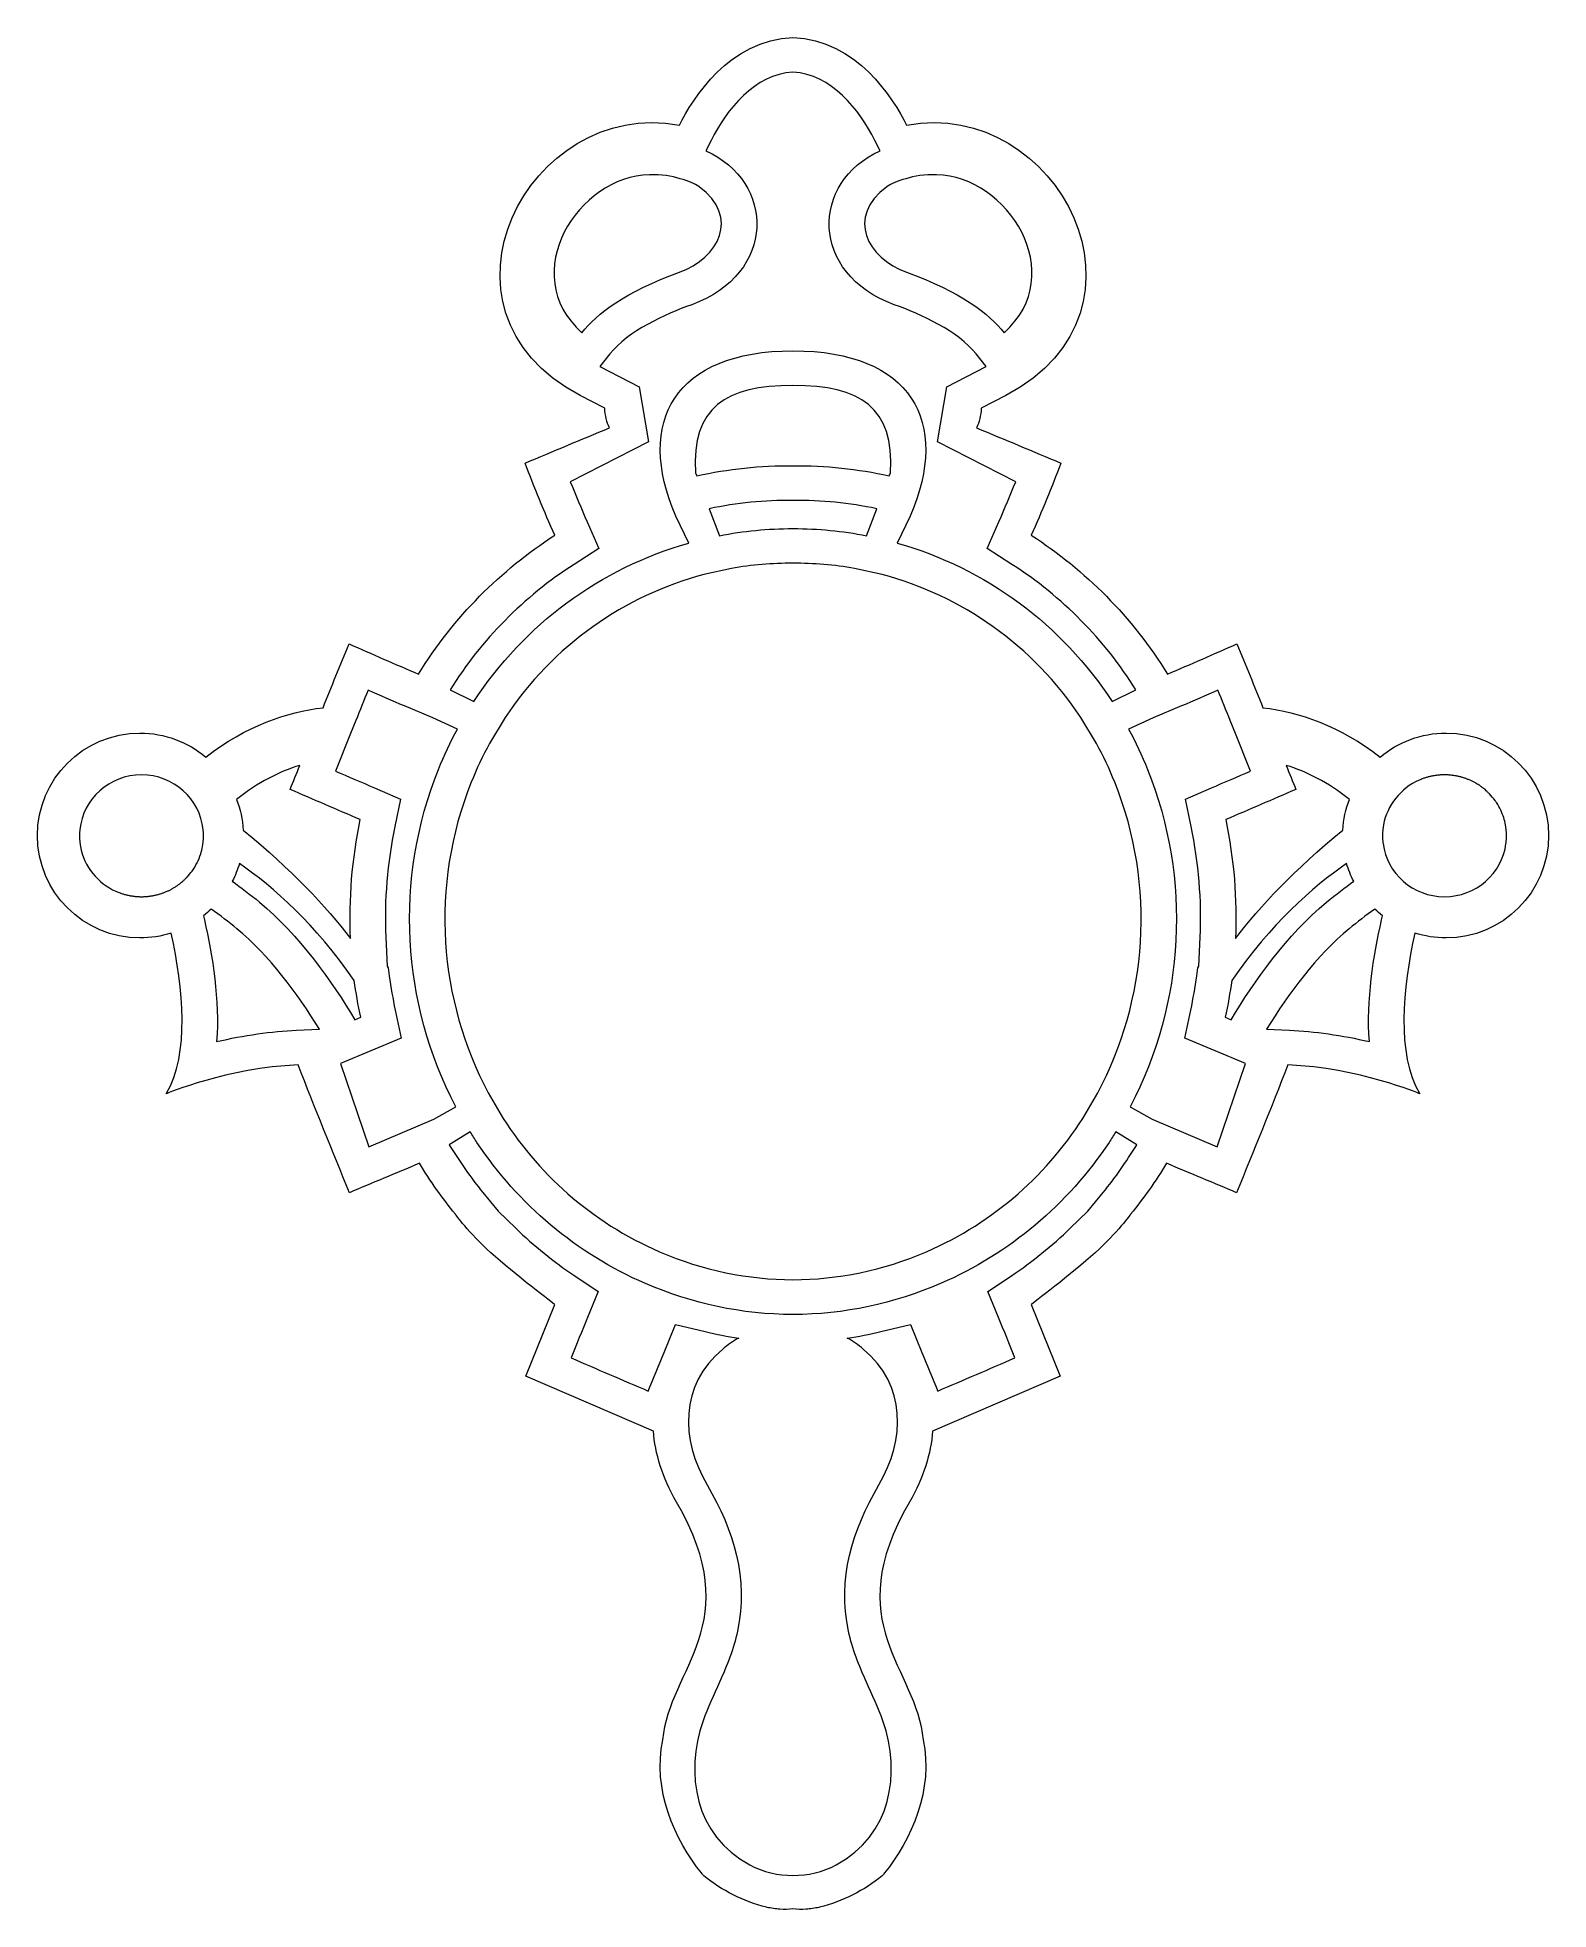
# Model space of a CAD drawing. Header units: millimetres. Extents: x -65 to 65, y -81 to 81.
import ezdxf

# ---------------------------------------------------------------- set-up
doc = ezdxf.new("R2010")
doc.units = ezdxf.units.MM
doc.header["$MEASUREMENT"] = 0
doc.layers.add('Layer 1', color=7, linetype='Continuous')

msp = doc.modelspace()

# ---------------------------------------------------------------- linework, layer by layer
at = {"layer": 'Layer 1', "lineweight": 20}
for points, knots in [([(-9.8395, 73.0857), (-22.876, 75.5088), (-32.402, 57.1048), (-18.3992, 49.768), (-18.3992, 49.768), (-16.2787, 48.658), (-16.2787, 48.658), (-16.2508, 48.0336), (-16.1083, 47.4722), (-15.8804, 46.9678), (-18.3226, 45.9542), (-20.7504, 44.9384), (-23.1578, 43.9282), (-22.344, 41.802), (-21.4999, 39.7736), (-20.5975, 37.7014), (-25.2468, 34.7095), (-29.2993, 30.6617), (-32.3449, 25.7293), (-34.3433, 26.5811), (-36.3995, 27.4767), (-38.3392, 28.3446), (-39.0955, 26.5074), (-39.8406, 24.6733), (-40.5822, 22.8376), (-43.6991, 22.4593), (-47.19, 21.2701), (-50.7025, 18.5816), (-52.2381, 19.871), (-54.2184, 20.648), (-56.3805, 20.648), (-61.2602, 20.648), (-65.216, 16.6922), (-65.216, 11.8124), (-65.216, 6.9327), (-61.2602, 2.9769), (-56.3805, 2.9769), (-55.4384, 2.9769), (-54.5311, 3.1248), (-53.6797, 3.3979), (-52.6294, -1.3773), (-52.0755, -7.0308), (-54.1001, -10.4522), (-54.1001, -10.4522), (-48.7779, -8.2295), (-42.7378, -7.9664), (-41.2794, -11.6827), (-39.7848, -15.3466), (-38.3117, -18.9934), (-36.376, -18.1685), (-34.3529, -17.3489), (-32.2703, -16.4539), (-31.3368, -17.9887), (-30.2987, -19.4556), (-29.1624, -20.8462), (-29.1624, -20.8462), (-28.0262, -22.4345), (-26.0921, -24.1869), (-24.158, -25.9393), (-20.5895, -28.6334), (-20.5895, -28.6334), (-20.5895, -28.6334), (-23.0999, -34.8166), (-23.0999, -34.8166), (-23.0999, -34.8166), (-12.0781, -39.5459), (-12.0781, -39.5459), (-11.9424, -41.479), (-11.3218, -43.5472), (-10.0893, -45.6779), (-3.9522, -56.197), (-10.7195, -59.9544), (-11.2551, -66.1768), (-12.2046, -70.3973), (-10.235, -74.8583), (-7.9317, -77.6637), (-7.8659, -77.7439), (-7.8012, -77.8269), (-7.737, -77.9118), (-6.1625, -79.1564), (-4.3665, -80.1176), (-2.325, -80.6225), (-2.325, -80.6225), (-2.2831, -80.631), (-2.2831, -80.631), (-1.9151, -80.7042), (-1.5428, -80.759), (-1.1676, -80.7958), (-0.7916, -80.8174), (-0.4161, -80.8048), (-0.0413, -80.7612), (0.3339, -80.8048), (0.7094, -80.8174), (1.0854, -80.7958), (1.4602, -80.759), (1.8325, -80.7042), (2.2005, -80.631), (2.2005, -80.631), (2.2428, -80.6225), (2.2428, -80.6225), (4.2843, -80.1176), (6.0799, -79.1564), (7.6548, -77.9118), (7.7186, -77.8269), (7.7837, -77.7439), (7.8495, -77.6637), (10.1524, -74.8583), (12.122, -70.3973), (11.1729, -66.1768), (10.6373, -59.9544), (3.87, -56.197), (10.0067, -45.6779), (11.2392, -43.5472), (11.8598, -41.479), (11.9959, -39.5459), (11.9959, -39.5459), (23.0173, -34.8166), (23.0173, -34.8166), (23.0173, -34.8166), (20.5069, -28.6334), (20.5069, -28.6334), (20.5069, -28.6334), (24.0758, -25.9393), (26.0099, -24.1869), (27.9436, -22.4345), (29.0802, -20.8462), (29.0802, -20.8462), (30.2165, -19.4556), (31.2546, -17.9887), (32.1881, -16.4539), (34.2703, -17.3489), (36.2934, -18.1685), (38.2291, -18.9934), (39.7022, -15.3466), (41.1968, -11.6827), (42.6552, -7.9664), (48.6953, -8.2295), (54.0175, -10.4522), (54.0175, -10.4522), (51.9927, -7.0304), (52.5472, -1.3762), (53.5974, 3.3993), (54.4487, 3.1263), (55.3559, 2.9784), (56.2979, 2.9784), (61.1776, 2.9784), (65.1334, 6.9342), (65.1334, 11.8139), (65.1334, 16.6937), (61.1776, 20.6495), (56.2979, 20.6495), (54.1354, 20.6495), (52.1547, 19.8722), (50.619, 18.5823), (47.1069, 21.2703), (43.6166, 22.4593), (40.4996, 22.8376), (39.758, 24.6733), (39.0129, 26.5074), (38.2566, 28.3446), (36.3169, 27.4767), (34.2607, 26.5811), (32.2627, 25.7293), (29.2171, 30.6617), (25.1642, 34.7095), (20.5153, 37.7014), (21.4173, 39.7736), (22.2614, 41.802), (23.0752, 43.9282), (20.6682, 44.9384), (18.2404, 45.9542), (15.7978, 46.9678), (16.0257, 47.4722), (16.1682, 48.0336), (16.1961, 48.658), (16.1961, 48.658), (18.3166, 49.768), (18.3166, 49.768), (32.3198, 57.1048), (22.7934, 75.5088), (9.7569, 73.0857), (8.6242, 75.331), (5.4473, 80.4504), (-0.0413, 80.6411), (-5.5295, 80.4504), (-8.7064, 75.331), (-9.8395, 73.0857)], [0, 0, 0, 0, 0.01612903, 0.01612903, 0.01612903, 0.03225806, 0.03225806, 0.03225806, 0.0483871, 0.0483871, 0.0483871, 0.06451613, 0.06451613, 0.06451613, 0.08064516, 0.08064516, 0.08064516, 0.09677419, 0.09677419, 0.09677419, 0.11290323, 0.11290323, 0.11290323, 0.12903226, 0.12903226, 0.12903226, 0.14516129, 0.14516129, 0.14516129, 0.16129032, 0.16129032, 0.16129032, 0.17741935, 0.17741935, 0.17741935, 0.19354839, 0.19354839, 0.19354839, 0.20967742, 0.20967742, 0.20967742, 0.22580645, 0.22580645, 0.22580645, 0.24193548, 0.24193548, 0.24193548, 0.25806452, 0.25806452, 0.25806452, 0.27419355, 0.27419355, 0.27419355, 0.29032258, 0.29032258, 0.29032258, 0.30645161, 0.30645161, 0.30645161, 0.32258065, 0.32258065, 0.32258065, 0.33870968, 0.33870968, 0.33870968, 0.35483871, 0.35483871, 0.35483871, 0.37096774, 0.37096774, 0.37096774, 0.38709677, 0.38709677, 0.38709677, 0.40322581, 0.40322581, 0.40322581, 0.41935484, 0.41935484, 0.41935484, 0.43548387, 0.43548387, 0.43548387, 0.4516129, 0.4516129, 0.4516129, 0.46774194, 0.46774194, 0.46774194, 0.48387097, 0.48387097, 0.48387097, 0.5, 0.5, 0.5, 0.51612903, 0.51612903, 0.51612903, 0.53225806, 0.53225806, 0.53225806, 0.5483871, 0.5483871, 0.5483871, 0.56451613, 0.56451613, 0.56451613, 0.58064516, 0.58064516, 0.58064516, 0.59677419, 0.59677419, 0.59677419, 0.61290323, 0.61290323, 0.61290323, 0.62903226, 0.62903226, 0.62903226, 0.64516129, 0.64516129, 0.64516129, 0.66129032, 0.66129032, 0.66129032, 0.67741935, 0.67741935, 0.67741935, 0.69354839, 0.69354839, 0.69354839, 0.70967742, 0.70967742, 0.70967742, 0.72580645, 0.72580645, 0.72580645, 0.74193548, 0.74193548, 0.74193548, 0.75806452, 0.75806452, 0.75806452, 0.77419355, 0.77419355, 0.77419355, 0.79032258, 0.79032258, 0.79032258, 0.80645161, 0.80645161, 0.80645161, 0.82258065, 0.82258065, 0.82258065, 0.83870968, 0.83870968, 0.83870968, 0.85483871, 0.85483871, 0.85483871, 0.87096774, 0.87096774, 0.87096774, 0.88709677, 0.88709677, 0.88709677, 0.90322581, 0.90322581, 0.90322581, 0.91935484, 0.91935484, 0.91935484, 0.93548387, 0.93548387, 0.93548387, 0.9516129, 0.9516129, 0.9516129, 0.96774194, 0.96774194, 0.96774194, 0.98387097, 0.98387097, 0.98387097, 1, 1, 1, 1]), ([(-8.7719, 57.5931), (-1.451, 60.2398), (-1.5631, 68.2356), (-7.5685, 70.8544), (-7.5685, 70.8544), (-7.1127, 71.757), (-7.1127, 71.757), (-5.7634, 74.4322), (-3.3232, 77.4701), (-0.0413, 77.6474), (3.241, 77.4701), (5.6808, 74.4322), (7.0305, 71.757), (7.0305, 71.757), (7.4859, 70.8544), (7.4859, 70.8544), (1.4805, 68.2356), (1.3684, 60.2398), (8.6893, 57.5931), (11.0005, 56.7576), (14.2042, 55.3228), (15.7623, 53.3411), (15.7623, 53.3411), (16.61, 52.2633), (16.61, 52.2633), (16.61, 52.2633), (13.2323, 50.495), (13.2323, 50.495), (13.2323, 50.495), (12.4122, 45.7768), (12.4122, 45.7768), (12.4122, 45.7768), (19.1699, 42.3135), (19.1699, 42.3135), (18.6998, 41.163), (18.214, 40.0185), (17.7171, 38.8781), (17.7171, 38.8781), (16.7134, 36.5729), (16.7134, 36.5729), (16.7134, 36.5729), (18.8478, 35.1993), (18.8478, 35.1993), (23.1822, 32.4102), (26.8245, 28.7058), (29.5396, 24.3731), (29.5396, 24.3731), (27.4978, 23.3563), (27.4978, 23.3563), (23.1562, 30.0033), (16.5893, 34.8736), (8.9523, 37.0377), (8.9523, 37.0377), (10.0618, 39.3596), (10.0618, 39.3596), (13.5859, 47.4907), (10.1656, 53.6136), (-0.0413, 53.6136), (-10.2482, 53.6136), (-13.6681, 47.4907), (-10.144, 39.3596), (-10.144, 39.3596), (-9.0349, 37.0377), (-9.0349, 37.0377), (-16.6715, 34.8736), (-23.2388, 30.0033), (-27.5804, 23.3563), (-27.5804, 23.3563), (-29.6218, 24.3731), (-29.6218, 24.3731), (-26.9071, 28.7058), (-23.2644, 32.4102), (-18.9304, 35.1993), (-18.9304, 35.1993), (-16.796, 36.5729), (-16.796, 36.5729), (-16.796, 36.5729), (-17.7997, 38.8781), (-17.7997, 38.8781), (-18.2962, 40.0185), (-18.782, 41.163), (-19.2525, 42.3135), (-19.2525, 42.3135), (-12.4948, 45.7768), (-12.4948, 45.7768), (-12.4948, 45.7768), (-13.3149, 50.495), (-13.3149, 50.495), (-13.3149, 50.495), (-16.6922, 52.2633), (-16.6922, 52.2633), (-16.6922, 52.2633), (-15.8449, 53.3411), (-15.8449, 53.3411), (-14.2864, 55.3228), (-11.0827, 56.7576), (-8.7719, 57.5931)], [0, 0, 0, 0, 0.03125, 0.03125, 0.03125, 0.0625, 0.0625, 0.0625, 0.09375, 0.09375, 0.09375, 0.125, 0.125, 0.125, 0.15625, 0.15625, 0.15625, 0.1875, 0.1875, 0.1875, 0.21875, 0.21875, 0.21875, 0.25, 0.25, 0.25, 0.28125, 0.28125, 0.28125, 0.3125, 0.3125, 0.3125, 0.34375, 0.34375, 0.34375, 0.375, 0.375, 0.375, 0.40625, 0.40625, 0.40625, 0.4375, 0.4375, 0.4375, 0.46875, 0.46875, 0.46875, 0.5, 0.5, 0.5, 0.53125, 0.53125, 0.53125, 0.5625, 0.5625, 0.5625, 0.59375, 0.59375, 0.59375, 0.625, 0.625, 0.625, 0.65625, 0.65625, 0.65625, 0.6875, 0.6875, 0.6875, 0.71875, 0.71875, 0.71875, 0.75, 0.75, 0.75, 0.78125, 0.78125, 0.78125, 0.8125, 0.8125, 0.8125, 0.84375, 0.84375, 0.84375, 0.875, 0.875, 0.875, 0.90625, 0.90625, 0.90625, 0.9375, 0.9375, 0.9375, 0.96875, 0.96875, 0.96875, 1, 1, 1, 1]), ([(-12.4197, 68.8055), (-10.407, 68.8529), (-8.7914, 68.175), (-8.1708, 67.7955), (-8.1708, 67.7955), (-8.1277, 67.7684), (-8.1277, 67.7684), (-4.5832, 65.1355), (-6.4682, 61.6128), (-9.8227, 60.4), (-14.5107, 58.705), (-16.9712, 56.7994), (-18.2527, 55.17), (-23.9293, 60.2715), (-18.5573, 68.6607), (-12.4197, 68.8055)], [0, 0, 0, 0, 0.2, 0.2, 0.2, 0.4, 0.4, 0.4, 0.6, 0.6, 0.6, 0.8, 0.8, 0.8, 1, 1, 1, 1]), ([(18.1701, 55.17), (16.889, 56.7994), (14.4285, 58.705), (9.7401, 60.4), (6.3856, 61.6128), (4.5006, 65.1355), (8.0455, 67.7684), (8.0455, 67.7684), (8.0882, 67.7955), (8.0882, 67.7955), (8.7088, 68.175), (10.3248, 68.8529), (12.3371, 68.8055), (18.4747, 68.6607), (23.8467, 60.2715), (18.1701, 55.17)], [0, 0, 0, 0, 0.2, 0.2, 0.2, 0.4, 0.4, 0.4, 0.6, 0.6, 0.6, 0.8, 0.8, 0.8, 1, 1, 1, 1]), ([(-8.4514, 43.086), (-8.7874, 48.7549), (-5.8643, 50.622), (-0.0413, 50.6228), (5.7817, 50.622), (8.7052, 48.7549), (8.3688, 43.086), (8.3688, 43.086), (8.2574, 42.8283), (8.2574, 42.8283), (5.5522, 43.4311), (2.7696, 43.7281), (-0.0413, 43.7023), (-2.8518, 43.7281), (-5.6344, 43.4311), (-8.3396, 42.8283), (-8.3396, 42.8283), (-8.4514, 43.086), (-8.4514, 43.086)], [0, 0, 0, 0, 0.16666667, 0.16666667, 0.16666667, 0.33333333, 0.33333333, 0.33333333, 0.5, 0.5, 0.5, 0.66666667, 0.66666667, 0.66666667, 0.83333333, 0.83333333, 0.83333333, 1, 1, 1, 1]), ([(-7.268, 39.998), (-4.9045, 40.4941), (-2.4863, 40.7338), (-0.0696, 40.7117), (-0.0696, 40.7117), (-0.0413, 40.7115), (-0.0413, 40.7115), (-0.0413, 40.7115), (-0.013, 40.7117), (-0.013, 40.7117), (2.4037, 40.7338), (4.8223, 40.4941), (7.1854, 39.998), (7.1854, 39.998), (6.3042, 37.6709), (6.3042, 37.6709), (4.2463, 38.0731), (2.1243, 38.2826), (-0.0413, 38.2826), (-2.2069, 38.2826), (-4.3289, 38.0731), (-6.3868, 37.6709), (-6.3868, 37.6709), (-7.268, 39.998), (-7.268, 39.998)], [0, 0, 0, 0, 0.125, 0.125, 0.125, 0.25, 0.25, 0.25, 0.375, 0.375, 0.375, 0.5, 0.5, 0.5, 0.625, 0.625, 0.625, 0.75, 0.75, 0.75, 0.875, 0.875, 0.875, 1, 1, 1, 1]), ([(-5.3431, 34.8429), (-3.6038, 35.1512), (-1.8301, 35.3044), (-0.0413, 35.2919), (1.7475, 35.3044), (3.5216, 35.1512), (5.2609, 34.8429), (5.2609, 34.8429), (7.6364, 34.3198), (7.6364, 34.3198), (14.5035, 32.5046), (20.6558, 28.2122), (24.7838, 21.991), (24.7838, 21.991), (26.1384, 19.7471), (26.1384, 19.7471), (26.7187, 18.6849), (27.2439, 17.5753), (27.7085, 16.4205), (31.334, 7.4059), (30.5011, -2.4097), (26.2418, -10.393), (26.2418, -10.393), (25.2567, -12.1074), (25.2567, -12.1074), (22.0659, -17.2785), (17.3651, -21.5378), (11.4635, -24.0862), (7.7026, -25.7101), (3.8009, -26.4863), (-0.0413, -26.5042), (-3.8831, -26.4863), (-7.7853, -25.7101), (-11.5457, -24.0862), (-17.4477, -21.5378), (-22.1485, -17.2785), (-25.3389, -12.1074), (-25.3389, -12.1074), (-26.3244, -10.393), (-26.3244, -10.393), (-30.5833, -2.4097), (-31.4166, 7.4059), (-27.7907, 16.4205), (-27.3265, 17.5753), (-26.8013, 18.6849), (-26.221, 19.7472), (-26.221, 19.7472), (-24.8664, 21.991), (-24.8664, 21.991), (-20.7384, 28.2122), (-14.5861, 32.5046), (-7.719, 34.3198), (-7.719, 34.3198), (-5.3431, 34.8429), (-5.3431, 34.8429)], [0, 0, 0, 0, 0.05555556, 0.05555556, 0.05555556, 0.11111111, 0.11111111, 0.11111111, 0.16666667, 0.16666667, 0.16666667, 0.22222222, 0.22222222, 0.22222222, 0.27777778, 0.27777778, 0.27777778, 0.33333333, 0.33333333, 0.33333333, 0.38888889, 0.38888889, 0.38888889, 0.44444444, 0.44444444, 0.44444444, 0.5, 0.5, 0.5, 0.55555556, 0.55555556, 0.55555556, 0.61111111, 0.61111111, 0.61111111, 0.66666667, 0.66666667, 0.66666667, 0.72222222, 0.72222222, 0.72222222, 0.77777778, 0.77777778, 0.77777778, 0.83333333, 0.83333333, 0.83333333, 0.88888889, 0.88888889, 0.88888889, 0.94444444, 0.94444444, 0.94444444, 1, 1, 1, 1]), ([(-31.1205, 21.9474), (-31.1205, 21.9474), (-28.9904, 20.9907), (-28.9904, 20.9907), (-29.5947, 19.8745), (-30.1399, 18.7163), (-30.6212, 17.5198), (-34.4295, 8.0507), (-33.8408, -2.616), (-29.1301, -11.5778), (-29.1301, -11.5778), (-31.0339, -12.658), (-31.0339, -12.658), (-31.0339, -12.658), (-36.6366, -15.0386), (-36.6366, -15.0386), (-36.6366, -15.0386), (-39.0871, -7.8456), (-39.0871, -7.8456), (-39.0871, -7.8456), (-33.832, -5.6563), (-33.832, -5.6563), (-33.832, -5.6563), (-34.3529, -3.2442), (-34.3529, -3.2442), (-34.564, -2.2672), (-34.736, -1.2821), (-34.8689, -0.292), (-34.8689, -0.292), (-34.9631, 0.4122), (-34.9631, 0.4122), (-34.9631, 0.4122), (-35.0557, 0.5458), (-35.0557, 0.5458), (-35.0557, 0.5458), (-35.1667, 3.056), (-35.1667, 3.056), (-35.3075, 6.2511), (-35.0385, 9.4523), (-34.3872, 12.5851), (-34.3872, 12.5851), (-33.8947, 14.9526), (-33.8947, 14.9526), (-33.8947, 14.9526), (-36.1465, 15.923), (-36.1465, 15.923), (-37.2676, 16.4061), (-38.3883, 16.8892), (-39.5102, 17.371), (-39.5102, 17.371), (-38.2019, 20.6247), (-38.2019, 20.6247), (-38.2019, 20.6247), (-37.7533, 21.7342), (-37.7533, 21.7342), (-37.4025, 22.6033), (-37.0505, 23.472), (-36.6972, 24.3402), (-35.6524, 23.884), (-34.6051, 23.4327), (-33.5558, 22.9856), (-33.5558, 22.9856), (-31.1205, 21.9474), (-31.1205, 21.9474)], [0, 0, 0, 0, 0.04761905, 0.04761905, 0.04761905, 0.0952381, 0.0952381, 0.0952381, 0.14285714, 0.14285714, 0.14285714, 0.19047619, 0.19047619, 0.19047619, 0.23809524, 0.23809524, 0.23809524, 0.28571429, 0.28571429, 0.28571429, 0.33333333, 0.33333333, 0.33333333, 0.38095238, 0.38095238, 0.38095238, 0.42857143, 0.42857143, 0.42857143, 0.47619048, 0.47619048, 0.47619048, 0.52380952, 0.52380952, 0.52380952, 0.57142857, 0.57142857, 0.57142857, 0.61904762, 0.61904762, 0.61904762, 0.66666667, 0.66666667, 0.66666667, 0.71428571, 0.71428571, 0.71428571, 0.76190476, 0.76190476, 0.76190476, 0.80952381, 0.80952381, 0.80952381, 0.85714286, 0.85714286, 0.85714286, 0.9047619, 0.9047619, 0.9047619, 0.95238095, 0.95238095, 0.95238095, 1, 1, 1, 1]), ([(33.4736, 22.9856), (34.5225, 23.4327), (35.5698, 23.884), (36.615, 24.3402), (36.9683, 23.472), (37.3199, 22.6033), (37.6711, 21.7342), (37.6711, 21.7342), (38.1193, 20.6247), (38.1193, 20.6247), (38.1193, 20.6247), (39.4276, 17.371), (39.4276, 17.371), (38.3061, 16.8892), (37.185, 16.4061), (36.0643, 15.923), (36.0643, 15.923), (33.8121, 14.9526), (33.8121, 14.9526), (33.8121, 14.9526), (34.3046, 12.5851), (34.3046, 12.5851), (34.9559, 9.4523), (35.2249, 6.2511), (35.0841, 3.056), (35.0841, 3.056), (34.9735, 0.5458), (34.9735, 0.5458), (34.9735, 0.5458), (34.8809, 0.4122), (34.8809, 0.4122), (34.8809, 0.4122), (34.7863, -0.292), (34.7863, -0.292), (34.6534, -1.2821), (34.4814, -2.2672), (34.2703, -3.2442), (34.2703, -3.2442), (33.7494, -5.6563), (33.7494, -5.6563), (33.7494, -5.6563), (39.0049, -7.8456), (39.0049, -7.8456), (39.0049, -7.8456), (36.554, -15.0386), (36.554, -15.0386), (36.554, -15.0386), (30.9513, -12.658), (30.9513, -12.658), (30.9513, -12.658), (29.0479, -11.5778), (29.0479, -11.5778), (33.7586, -2.616), (34.3469, 8.0507), (30.5386, 17.5198), (30.0573, 18.7163), (29.5121, 19.8745), (28.9078, 20.9907), (28.9078, 20.9907), (31.0383, 21.9474), (31.0383, 21.9474), (31.0383, 21.9474), (33.4736, 22.9856), (33.4736, 22.9856)], [0, 0, 0, 0, 0.04761905, 0.04761905, 0.04761905, 0.0952381, 0.0952381, 0.0952381, 0.14285714, 0.14285714, 0.14285714, 0.19047619, 0.19047619, 0.19047619, 0.23809524, 0.23809524, 0.23809524, 0.28571429, 0.28571429, 0.28571429, 0.33333333, 0.33333333, 0.33333333, 0.38095238, 0.38095238, 0.38095238, 0.42857143, 0.42857143, 0.42857143, 0.47619048, 0.47619048, 0.47619048, 0.52380952, 0.52380952, 0.52380952, 0.57142857, 0.57142857, 0.57142857, 0.61904762, 0.61904762, 0.61904762, 0.66666667, 0.66666667, 0.66666667, 0.71428571, 0.71428571, 0.71428571, 0.76190476, 0.76190476, 0.76190476, 0.80952381, 0.80952381, 0.80952381, 0.85714286, 0.85714286, 0.85714286, 0.9047619, 0.9047619, 0.9047619, 0.95238095, 0.95238095, 0.95238095, 1, 1, 1, 1]), ([(-48.044, 14.909), (-46.1901, 16.3915), (-44.3422, 17.3178), (-42.5853, 17.8603), (-42.8635, 17.1688), (-43.1417, 16.4764), (-43.4211, 15.7831), (-41.4231, 14.9312), (-39.396, 14.0576), (-37.3686, 13.184), (-38.0814, 9.7572), (-38.3568, 6.3221), (-38.2067, 2.9265), (-40.3164, 5.6963), (-43.2862, 8.8448), (-47.4673, 12.2788), (-47.5199, 13.2016), (-47.7195, 14.0859), (-48.044, 14.909)], [0, 0, 0, 0, 0.16666667, 0.16666667, 0.16666667, 0.33333333, 0.33333333, 0.33333333, 0.5, 0.5, 0.5, 0.66666667, 0.66666667, 0.66666667, 0.83333333, 0.83333333, 0.83333333, 1, 1, 1, 1]), ([(37.2864, 13.184), (39.3134, 14.0576), (41.3405, 14.9312), (43.3389, 15.7831), (43.0595, 16.4764), (42.7809, 17.1688), (42.5031, 17.8603), (44.26, 17.3178), (46.1075, 16.3915), (47.9618, 14.909), (47.6369, 14.0859), (47.4373, 13.2016), (47.3851, 12.2788), (43.2036, 8.8448), (40.2342, 5.6963), (38.1245, 2.9265), (38.2741, 6.3221), (37.9988, 9.7572), (37.2864, 13.184)], [0, 0, 0, 0, 0.16666667, 0.16666667, 0.16666667, 0.33333333, 0.33333333, 0.33333333, 0.5, 0.5, 0.5, 0.66666667, 0.66666667, 0.66666667, 0.83333333, 0.83333333, 0.83333333, 1, 1, 1, 1]), ([(-56.2399, 17.043), (-53.4717, 17.043), (-51.195, 14.9758), (-50.9212, 12.3267), (-50.9167, 12.2828), (-50.9126, 12.2387), (-50.9092, 12.1938), (-50.9058, 12.1496), (-50.9029, 12.1053), (-50.9006, 12.0599), (-50.8983, 12.0154), (-50.8965, 11.9708), (-50.8953, 11.9252), (-50.8941, 11.8805), (-50.8936, 11.8355), (-50.8936, 11.7896), (-50.8936, 11.7445), (-50.8942, 11.6996), (-50.8953, 11.654), (-50.8965, 11.6092), (-50.8983, 11.5645), (-50.9006, 11.5193), (-50.9029, 11.4748), (-50.9058, 11.4304), (-50.9092, 11.3854), (-50.9126, 11.3412), (-50.9166, 11.2972), (-50.9212, 11.2525), (-50.9257, 11.2086), (-50.9309, 11.1648), (-50.9366, 11.1205), (-50.9422, 11.0769), (-50.9484, 11.0335), (-50.9552, 10.9896), (-50.9619, 10.9463), (-50.9693, 10.9032), (-50.9771, 10.8603), (-51.0163, 10.6447), (-51.0688, 10.4336), (-51.134, 10.2274), (-51.3032, 9.6929), (-51.5571, 9.1951), (-51.88, 8.7485), (-52.0042, 8.577), (-52.1386, 8.413), (-52.2825, 8.2574), (-52.34, 8.1953), (-52.399, 8.1347), (-52.4595, 8.075), (-52.4897, 8.0453), (-52.5203, 8.016), (-52.5513, 7.9869), (-52.5822, 7.9579), (-52.6135, 7.9295), (-52.6452, 7.901), (-52.7401, 7.8162), (-52.8382, 7.7349), (-52.9392, 7.6568), (-52.9728, 7.6308), (-53.0068, 7.6053), (-53.041, 7.5801), (-53.0753, 7.5549), (-53.1099, 7.53), (-53.145, 7.5055), (-53.1799, 7.4811), (-53.2151, 7.4572), (-53.2507, 7.4335), (-53.2862, 7.4099), (-53.322, 7.3868), (-53.3583, 7.3639), (-53.3944, 7.3411), (-53.4308, 7.3188), (-53.4676, 7.2968), (-53.5043, 7.2749), (-53.5413, 7.2535), (-53.5787, 7.2323), (-53.616, 7.2112), (-53.6535, 7.1906), (-53.6915, 7.1703), (-53.7293, 7.1501), (-53.7676, 7.1304), (-53.806, 7.111), (-53.8444, 7.0917), (-53.8829, 7.0728), (-53.922, 7.0543), (-53.9609, 7.0359), (-54.0002, 7.0179), (-54.0397, 7.0004), (-54.0792, 6.9829), (-54.1188, 6.9658), (-54.1589, 6.9491), (-54.1988, 6.9325), (-54.239, 6.9163), (-54.2795, 6.9007), (-54.3199, 6.885), (-54.3606, 6.8698), (-54.4017, 6.8551), (-54.4426, 6.8404), (-54.4836, 6.8262), (-54.5252, 6.8123), (-54.5665, 6.7986), (-54.6081, 6.7852), (-54.6501, 6.7725), (-54.6919, 6.7597), (-54.7339, 6.7474), (-54.7763, 6.7356), (-54.8185, 6.7238), (-54.8609, 6.7124), (-54.9038, 6.7017), (-54.9464, 6.6909), (-54.9893, 6.6805), (-55.0325, 6.6708), (-55.0755, 6.661), (-55.1189, 6.6518), (-55.1624, 6.643), (-55.2059, 6.6343), (-55.2494, 6.6261), (-55.2935, 6.6184), (-55.3373, 6.6107), (-55.3813, 6.6034), (-55.4257, 6.5968), (-55.4699, 6.5902), (-55.5142, 6.5841), (-55.559, 6.5785), (-55.6035, 6.5729), (-55.6482, 6.5679), (-55.6933, 6.5634), (-55.7382, 6.5589), (-55.7832, 6.555), (-55.8286, 6.5516), (-55.8738, 6.5482), (-55.9191, 6.5453), (-55.9648, 6.5431), (-56.0103, 6.5408), (-56.0559, 6.5391), (-56.1019, 6.538), (-56.1477, 6.5369), (-56.1937, 6.5363), (-56.2399, 6.5363), (-56.286, 6.5363), (-56.3319, 6.5369), (-56.3779, 6.538), (-56.4237, 6.5391), (-56.4693, 6.5408), (-56.515, 6.5431), (-56.5605, 6.5454), (-56.6058, 6.5482), (-56.6512, 6.5516), (-56.6964, 6.555), (-56.7414, 6.5589), (-56.7865, 6.5634), (-56.8314, 6.5679), (-56.8761, 6.5729), (-56.9208, 6.5785), (-56.9653, 6.5841), (-57.0097, 6.5902), (-57.0541, 6.5968), (-57.0983, 6.6034), (-57.1423, 6.6107), (-57.1863, 6.6184), (-57.2301, 6.6261), (-57.2737, 6.6343), (-57.3174, 6.643), (-57.3608, 6.6517), (-57.4041, 6.661), (-57.4473, 6.6708), (-57.4903, 6.6806), (-57.5332, 6.691), (-57.576, 6.7017), (-57.6186, 6.7125), (-57.6611, 6.7238), (-57.7035, 6.7356), (-57.7457, 6.7474), (-57.7877, 6.7597), (-57.8297, 6.7725), (-57.9133, 6.7981), (-57.9961, 6.8257), (-58.0781, 6.8551), (-58.2008, 6.8993), (-58.3216, 6.9478), (-58.4401, 7.0004), (-60.0189, 7.7021), (-61.1891, 9.1356), (-61.5027, 10.8603), (-61.5105, 10.9032), (-61.5179, 10.9463), (-61.5246, 10.9902), (-61.5313, 11.0334), (-61.5376, 11.0769), (-61.5432, 11.1212), (-61.5488, 11.1648), (-61.554, 11.2086), (-61.5586, 11.2532), (-61.5631, 11.2971), (-61.5672, 11.3412), (-61.5706, 11.3861), (-61.574, 11.4304), (-61.5769, 11.4748), (-61.5792, 11.52), (-61.5815, 11.5645), (-61.5833, 11.6093), (-61.5845, 11.6548), (-61.5857, 11.6996), (-61.5862, 11.7445), (-61.5862, 11.7904), (-61.5862, 11.8355), (-61.5856, 11.8804), (-61.5845, 11.926), (-61.5833, 11.9708), (-61.5815, 12.0154), (-61.5792, 12.0608), (-61.5769, 12.1053), (-61.574, 12.1496), (-61.5706, 12.1946), (-61.5672, 12.2388), (-61.5631, 12.2828), (-61.5586, 12.3267), (-61.2848, 14.9759), (-59.0079, 17.043), (-56.2399, 17.043)], [0, 0, 0, 0, 0.01369863, 0.01369863, 0.01369863, 0.02739726, 0.02739726, 0.02739726, 0.04109589, 0.04109589, 0.04109589, 0.05479452, 0.05479452, 0.05479452, 0.06849315, 0.06849315, 0.06849315, 0.08219178, 0.08219178, 0.08219178, 0.09589041, 0.09589041, 0.09589041, 0.10958904, 0.10958904, 0.10958904, 0.12328767, 0.12328767, 0.12328767, 0.1369863, 0.1369863, 0.1369863, 0.15068493, 0.15068493, 0.15068493, 0.16438356, 0.16438356, 0.16438356, 0.17808219, 0.17808219, 0.17808219, 0.19178082, 0.19178082, 0.19178082, 0.20547945, 0.20547945, 0.20547945, 0.21917808, 0.21917808, 0.21917808, 0.23287671, 0.23287671, 0.23287671, 0.24657534, 0.24657534, 0.24657534, 0.26027397, 0.26027397, 0.26027397, 0.2739726, 0.2739726, 0.2739726, 0.28767123, 0.28767123, 0.28767123, 0.30136986, 0.30136986, 0.30136986, 0.31506849, 0.31506849, 0.31506849, 0.32876712, 0.32876712, 0.32876712, 0.34246575, 0.34246575, 0.34246575, 0.35616438, 0.35616438, 0.35616438, 0.36986301, 0.36986301, 0.36986301, 0.38356164, 0.38356164, 0.38356164, 0.39726027, 0.39726027, 0.39726027, 0.4109589, 0.4109589, 0.4109589, 0.42465753, 0.42465753, 0.42465753, 0.43835616, 0.43835616, 0.43835616, 0.45205479, 0.45205479, 0.45205479, 0.46575342, 0.46575342, 0.46575342, 0.47945205, 0.47945205, 0.47945205, 0.49315068, 0.49315068, 0.49315068, 0.50684932, 0.50684932, 0.50684932, 0.52054795, 0.52054795, 0.52054795, 0.53424658, 0.53424658, 0.53424658, 0.54794521, 0.54794521, 0.54794521, 0.56164384, 0.56164384, 0.56164384, 0.57534247, 0.57534247, 0.57534247, 0.5890411, 0.5890411, 0.5890411, 0.60273973, 0.60273973, 0.60273973, 0.61643836, 0.61643836, 0.61643836, 0.63013699, 0.63013699, 0.63013699, 0.64383562, 0.64383562, 0.64383562, 0.65753425, 0.65753425, 0.65753425, 0.67123288, 0.67123288, 0.67123288, 0.68493151, 0.68493151, 0.68493151, 0.69863014, 0.69863014, 0.69863014, 0.71232877, 0.71232877, 0.71232877, 0.7260274, 0.7260274, 0.7260274, 0.73972603, 0.73972603, 0.73972603, 0.75342466, 0.75342466, 0.75342466, 0.76712329, 0.76712329, 0.76712329, 0.78082192, 0.78082192, 0.78082192, 0.79452055, 0.79452055, 0.79452055, 0.80821918, 0.80821918, 0.80821918, 0.82191781, 0.82191781, 0.82191781, 0.83561644, 0.83561644, 0.83561644, 0.84931507, 0.84931507, 0.84931507, 0.8630137, 0.8630137, 0.8630137, 0.87671233, 0.87671233, 0.87671233, 0.89041096, 0.89041096, 0.89041096, 0.90410959, 0.90410959, 0.90410959, 0.91780822, 0.91780822, 0.91780822, 0.93150685, 0.93150685, 0.93150685, 0.94520548, 0.94520548, 0.94520548, 0.95890411, 0.95890411, 0.95890411, 0.97260274, 0.97260274, 0.97260274, 0.98630137, 0.98630137, 0.98630137, 1, 1, 1, 1]), ([(56.1573, 6.5378), (53.4354, 6.5378), (51.1885, 8.5367), (50.854, 11.122), (50.8483, 11.1656), (50.8431, 11.2093), (50.8386, 11.254), (50.8341, 11.2979), (50.83, 11.3419), (50.8266, 11.3869), (50.8232, 11.4311), (50.8203, 11.4755), (50.818, 11.5208), (50.8157, 11.5653), (50.8139, 11.61), (50.8127, 11.6555), (50.8116, 11.7003), (50.811, 11.7453), (50.811, 11.7911), (50.811, 11.8363), (50.8115, 11.881), (50.8127, 11.9267), (50.8139, 11.9715), (50.8157, 12.0163), (50.818, 12.0614), (50.8203, 12.106), (50.8232, 12.1503), (50.8266, 12.1953), (50.83, 12.2395), (50.8341, 12.2837), (50.8386, 12.3282), (50.8432, 12.3722), (50.8484, 12.416), (50.854, 12.4602), (50.8596, 12.5038), (50.8659, 12.5472), (50.8726, 12.5911), (50.8793, 12.6344), (50.8867, 12.6775), (50.8945, 12.7204), (51.2081, 14.4451), (52.3783, 15.8787), (53.9573, 16.5804), (54.0756, 16.633), (54.1964, 16.6815), (54.3193, 16.7257), (54.4011, 16.7551), (54.4839, 16.7827), (54.5677, 16.8083), (54.6095, 16.8211), (54.6515, 16.8334), (54.6939, 16.8452), (54.7361, 16.857), (54.7786, 16.8683), (54.8214, 16.8791), (54.864, 16.8898), (54.9069, 16.9002), (54.9501, 16.91), (54.9931, 16.9198), (55.0364, 16.9291), (55.08, 16.9378), (55.1235, 16.9466), (55.1671, 16.9547), (55.2111, 16.9624), (55.2549, 16.9701), (55.2989, 16.9774), (55.3433, 16.984), (55.3875, 16.9906), (55.4319, 16.9967), (55.4766, 17.0023), (55.5211, 17.0079), (55.5658, 17.0129), (55.6109, 17.0174), (55.6558, 17.0219), (55.7008, 17.0258), (55.7462, 17.0292), (55.7914, 17.0326), (55.8367, 17.0354), (55.8824, 17.0377), (55.9279, 17.04), (55.9735, 17.0417), (56.0195, 17.0428), (56.0653, 17.0439), (56.1112, 17.0445), (56.1575, 17.0445), (56.2035, 17.0445), (56.2495, 17.0439), (56.2955, 17.0428), (56.3413, 17.0417), (56.3869, 17.04), (56.4326, 17.0377), (56.4781, 17.0355), (56.5234, 17.0326), (56.5688, 17.0292), (56.614, 17.0258), (56.659, 17.0219), (56.7041, 17.0174), (56.7489, 17.0129), (56.7937, 17.0079), (56.8384, 17.0023), (56.8829, 16.9967), (56.9273, 16.9906), (56.9717, 16.984), (57.0159, 16.9774), (57.0599, 16.9701), (57.1039, 16.9624), (57.1477, 16.9547), (57.1913, 16.9465), (57.2349, 16.9378), (57.2783, 16.929), (57.3217, 16.9198), (57.3649, 16.91), (57.4079, 16.9003), (57.4508, 16.8899), (57.4936, 16.8791), (57.5363, 16.8684), (57.5787, 16.857), (57.6211, 16.8452), (57.6633, 16.8334), (57.7053, 16.8211), (57.7473, 16.8083), (57.7891, 16.7956), (57.8307, 16.7822), (57.8722, 16.7684), (57.9135, 16.7546), (57.9546, 16.7404), (57.9957, 16.7257), (58.0367, 16.711), (58.0773, 16.6958), (58.1178, 16.6801), (58.1582, 16.6645), (58.1984, 16.6483), (58.2385, 16.6316), (58.2784, 16.615), (58.318, 16.5979), (58.3576, 16.5804), (58.397, 16.5629), (58.4363, 16.5449), (58.4753, 16.5264), (58.5143, 16.508), (58.5528, 16.4891), (58.5913, 16.4697), (58.6296, 16.4504), (58.6679, 16.4306), (58.7058, 16.4103), (58.7437, 16.3901), (58.7812, 16.3696), (58.8186, 16.3484), (58.9305, 16.2852), (59.0398, 16.2181), (59.1466, 16.1472), (59.2177, 16.1), (59.2875, 16.0512), (59.3562, 16.0007), (59.3904, 15.9755), (59.4244, 15.95), (59.4581, 15.9239), (59.5591, 15.8459), (59.6571, 15.7646), (59.7521, 15.6796), (59.7837, 15.6514), (59.815, 15.6229), (59.846, 15.5937), (59.8769, 15.5648), (59.9075, 15.5355), (59.9378, 15.5056), (59.968, 15.476), (59.9978, 15.446), (60.0274, 15.4154), (60.2044, 15.233), (60.3681, 15.0381), (60.5173, 14.8319), (60.5421, 14.7976), (60.5665, 14.7632), (60.5906, 14.728), (60.6145, 14.6931), (60.6382, 14.658), (60.6614, 14.6223), (60.9162, 14.2316), (61.12, 13.8055), (61.2633, 13.3528), (61.3283, 13.1472), (61.3809, 12.936), (61.4201, 12.7204), (61.4279, 12.6775), (61.4353, 12.6344), (61.442, 12.5905), (61.4488, 12.5472), (61.455, 12.5038), (61.4606, 12.4596), (61.4663, 12.416), (61.4715, 12.3722), (61.476, 12.3276), (61.4806, 12.2836), (61.4846, 12.2395), (61.488, 12.1946), (61.4914, 12.1503), (61.4943, 12.106), (61.4966, 12.0608), (61.4989, 12.0162), (61.5007, 11.9715), (61.5019, 11.926), (61.503, 11.8812), (61.5036, 11.8362), (61.5036, 11.7904), (61.5036, 11.7453), (61.5031, 11.7004), (61.5019, 11.6548), (61.5007, 11.61), (61.4989, 11.5653), (61.4966, 11.52), (61.4943, 11.4755), (61.4914, 11.4311), (61.488, 11.3861), (61.4846, 11.3419), (61.4805, 11.2979), (61.476, 11.2532), (61.4715, 11.2093), (61.4662, 11.1656), (61.4606, 11.122), (61.1262, 8.5367), (58.8793, 6.5378), (56.1573, 6.5378)], [0, 0, 0, 0, 0.01351351, 0.01351351, 0.01351351, 0.02702703, 0.02702703, 0.02702703, 0.04054054, 0.04054054, 0.04054054, 0.05405405, 0.05405405, 0.05405405, 0.06756757, 0.06756757, 0.06756757, 0.08108108, 0.08108108, 0.08108108, 0.09459459, 0.09459459, 0.09459459, 0.10810811, 0.10810811, 0.10810811, 0.12162162, 0.12162162, 0.12162162, 0.13513514, 0.13513514, 0.13513514, 0.14864865, 0.14864865, 0.14864865, 0.16216216, 0.16216216, 0.16216216, 0.17567568, 0.17567568, 0.17567568, 0.18918919, 0.18918919, 0.18918919, 0.2027027, 0.2027027, 0.2027027, 0.21621622, 0.21621622, 0.21621622, 0.22972973, 0.22972973, 0.22972973, 0.24324324, 0.24324324, 0.24324324, 0.25675676, 0.25675676, 0.25675676, 0.27027027, 0.27027027, 0.27027027, 0.28378378, 0.28378378, 0.28378378, 0.2972973, 0.2972973, 0.2972973, 0.31081081, 0.31081081, 0.31081081, 0.32432432, 0.32432432, 0.32432432, 0.33783784, 0.33783784, 0.33783784, 0.35135135, 0.35135135, 0.35135135, 0.36486486, 0.36486486, 0.36486486, 0.37837838, 0.37837838, 0.37837838, 0.39189189, 0.39189189, 0.39189189, 0.40540541, 0.40540541, 0.40540541, 0.41891892, 0.41891892, 0.41891892, 0.43243243, 0.43243243, 0.43243243, 0.44594595, 0.44594595, 0.44594595, 0.45945946, 0.45945946, 0.45945946, 0.47297297, 0.47297297, 0.47297297, 0.48648649, 0.48648649, 0.48648649, 0.5, 0.5, 0.5, 0.51351351, 0.51351351, 0.51351351, 0.52702703, 0.52702703, 0.52702703, 0.54054054, 0.54054054, 0.54054054, 0.55405405, 0.55405405, 0.55405405, 0.56756757, 0.56756757, 0.56756757, 0.58108108, 0.58108108, 0.58108108, 0.59459459, 0.59459459, 0.59459459, 0.60810811, 0.60810811, 0.60810811, 0.62162162, 0.62162162, 0.62162162, 0.63513514, 0.63513514, 0.63513514, 0.64864865, 0.64864865, 0.64864865, 0.66216216, 0.66216216, 0.66216216, 0.67567568, 0.67567568, 0.67567568, 0.68918919, 0.68918919, 0.68918919, 0.7027027, 0.7027027, 0.7027027, 0.71621622, 0.71621622, 0.71621622, 0.72972973, 0.72972973, 0.72972973, 0.74324324, 0.74324324, 0.74324324, 0.75675676, 0.75675676, 0.75675676, 0.77027027, 0.77027027, 0.77027027, 0.78378378, 0.78378378, 0.78378378, 0.7972973, 0.7972973, 0.7972973, 0.81081081, 0.81081081, 0.81081081, 0.82432432, 0.82432432, 0.82432432, 0.83783784, 0.83783784, 0.83783784, 0.85135135, 0.85135135, 0.85135135, 0.86486486, 0.86486486, 0.86486486, 0.87837838, 0.87837838, 0.87837838, 0.89189189, 0.89189189, 0.89189189, 0.90540541, 0.90540541, 0.90540541, 0.91891892, 0.91891892, 0.91891892, 0.93243243, 0.93243243, 0.93243243, 0.94594595, 0.94594595, 0.94594595, 0.95945946, 0.95945946, 0.95945946, 0.97297297, 0.97297297, 0.97297297, 0.98648649, 0.98648649, 0.98648649, 1, 1, 1, 1]), ([(-47.7937, 9.4021), (-44.8331, 7.3397), (-41.2439, 4.1677), (-37.8858, -0.6829), (-37.7429, -1.7498), (-37.5573, -2.811), (-37.3298, -3.8651), (-37.3298, -3.8651), (-37.8295, -4.0733), (-37.8295, -4.0733), (-39.7896, -0.8356), (-42.6891, 3.308), (-46.0544, 6.0611), (-46.881, 6.7372), (-47.6664, 7.3374), (-48.4084, 7.8709), (-48.1561, 8.3566), (-47.9494, 8.8688), (-47.7937, 9.4021)], [0, 0, 0, 0, 0.16666667, 0.16666667, 0.16666667, 0.33333333, 0.33333333, 0.33333333, 0.5, 0.5, 0.5, 0.66666667, 0.66666667, 0.66666667, 0.83333333, 0.83333333, 0.83333333, 1, 1, 1, 1]), ([(37.8036, -0.6829), (41.1613, 4.1677), (44.7505, 7.3397), (47.7111, 9.4021), (47.8672, 8.8688), (48.0735, 8.3566), (48.3258, 7.8709), (47.5842, 7.3374), (46.7984, 6.7372), (45.9722, 6.0611), (42.6069, 3.308), (39.707, -0.8356), (37.7473, -4.0733), (37.7473, -4.0733), (37.2472, -3.8651), (37.2472, -3.8651), (37.4751, -2.811), (37.6603, -1.7498), (37.8036, -0.6829)], [0, 0, 0, 0, 0.16666667, 0.16666667, 0.16666667, 0.33333333, 0.33333333, 0.33333333, 0.5, 0.5, 0.5, 0.66666667, 0.66666667, 0.66666667, 0.83333333, 0.83333333, 0.83333333, 1, 1, 1, 1]), ([(-50.8982, 4.8834), (-50.6646, 5.0685), (-50.4407, 5.2653), (-50.2271, 5.4726), (-49.4666, 4.9266), (-48.7254, 4.3546), (-48.0017, 3.7625), (-45.239, 1.5024), (-42.7909, -1.8285), (-40.8815, -4.8918), (-40.8815, -4.8918), (-42.8723, -4.9785), (-42.8723, -4.9785), (-45.0071, -5.0716), (-47.4174, -5.4187), (-49.7598, -5.9616), (-49.4816, -2.4021), (-50.1062, 1.431), (-50.819, 4.537), (-50.819, 4.537), (-50.8982, 4.8834), (-50.8982, 4.8834)], [0, 0, 0, 0, 0.14285714, 0.14285714, 0.14285714, 0.28571429, 0.28571429, 0.28571429, 0.42857143, 0.42857143, 0.42857143, 0.57142857, 0.57142857, 0.57142857, 0.71428571, 0.71428571, 0.71428571, 0.85714286, 0.85714286, 0.85714286, 1, 1, 1, 1]), ([(50.1454, 5.4733), (50.359, 5.2661), (50.5826, 5.0693), (50.8161, 4.8844), (50.8161, 4.8844), (50.7364, 4.537), (50.7364, 4.537), (50.0236, 1.431), (49.399, -2.4021), (49.6775, -5.9616), (47.3352, -5.4187), (44.9245, -5.0716), (42.7901, -4.9785), (42.7901, -4.9785), (40.7989, -4.8918), (40.7989, -4.8918), (42.7087, -1.8285), (45.1564, 1.5024), (47.9191, 3.7625), (48.6431, 4.3548), (49.3846, 4.927), (50.1454, 5.4733)], [0, 0, 0, 0, 0.14285714, 0.14285714, 0.14285714, 0.28571429, 0.28571429, 0.28571429, 0.42857143, 0.42857143, 0.42857143, 0.57142857, 0.57142857, 0.57142857, 0.71428571, 0.71428571, 0.71428571, 0.85714286, 0.85714286, 0.85714286, 1, 1, 1, 1]), ([(-12.7697, -26.8243), (-8.7519, -28.5593), (-4.4339, -29.495), (-0.0413, -29.495), (4.3513, -29.495), (8.6693, -28.5593), (12.6875, -26.8243), (18.6578, -24.2464), (23.6551, -20.0119), (27.2216, -14.6558), (27.4207, -14.3566), (27.6151, -14.0551), (27.8039, -13.751), (27.8039, -13.751), (29.6095, -14.8642), (29.6095, -14.8642), (29.6095, -14.8642), (29.5759, -14.9194), (29.5759, -14.9194), (28.7158, -16.3335), (27.7568, -17.6891), (26.7071, -18.9737), (26.7071, -18.9737), (25.3821, -20.5956), (25.3821, -20.5956), (25.3821, -20.5956), (23.8734, -22.0568), (23.8734, -22.0568), (22.3089, -23.572), (20.6067, -24.9463), (18.7923, -26.1627), (18.7923, -26.1627), (16.772, -27.5169), (16.772, -27.5169), (16.772, -27.5169), (17.6828, -29.7473), (17.6828, -29.7473), (18.1578, -30.9104), (18.6327, -32.0736), (19.1052, -33.2377), (16.885, -34.1953), (14.6643, -35.1519), (12.4397, -36.0994), (11.9879, -34.9882), (11.5345, -33.8777), (11.0811, -32.7672), (11.0811, -32.7672), (10.0989, -30.3632), (10.0989, -30.3632), (10.0989, -30.3632), (7.5378, -30.9752), (7.5378, -30.9752), (6.58, -31.204), (5.6133, -31.3911), (4.6399, -31.5348), (5.1232, -31.8052), (5.5874, -32.123), (6.0252, -32.488), (9.7629, -35.6036), (9.6587, -40.244), (7.3638, -44.1954), (5.0793, -48.129), (3.7658, -52.2802), (4.7476, -56.806), (5.0821, -58.3477), (5.6468, -59.7755), (6.293, -61.2117), (6.7843, -62.3042), (7.3319, -63.4055), (7.717, -64.5383), (9.2763, -69.1187), (8.457, -74.3899), (3.6896, -76.9565), (2.5234, -77.5842), (1.243, -77.8756), (-0.0413, -77.8792), (-1.3256, -77.8756), (-2.606, -77.5842), (-3.7718, -76.9565), (-8.5396, -74.3899), (-9.3589, -69.1187), (-7.7996, -64.5383), (-7.4141, -63.4055), (-6.8669, -62.3042), (-6.3752, -61.2117), (-5.729, -59.7755), (-5.1643, -58.3477), (-4.8298, -56.806), (-3.8484, -52.2802), (-5.1619, -48.129), (-7.446, -44.1954), (-9.7409, -40.244), (-9.8455, -35.6036), (-6.1078, -32.488), (-5.6696, -32.123), (-5.2058, -31.8052), (-4.7221, -31.5348), (-5.6955, -31.3911), (-6.6626, -31.204), (-7.62, -30.9752), (-7.62, -30.9752), (-10.1815, -30.3632), (-10.1815, -30.3632), (-10.1815, -30.3632), (-11.1633, -32.7672), (-11.1633, -32.7672), (-11.6167, -33.8777), (-12.0705, -34.9882), (-12.5219, -36.0994), (-14.7469, -35.1519), (-16.9676, -34.1953), (-19.1879, -33.2377), (-18.7149, -32.0736), (-18.24, -30.9104), (-17.765, -29.7473), (-17.765, -29.7473), (-16.8542, -27.5169), (-16.8542, -27.5169), (-16.8542, -27.5169), (-18.8745, -26.1627), (-18.8745, -26.1627), (-20.6893, -24.9463), (-22.3915, -23.572), (-23.956, -22.0568), (-23.956, -22.0568), (-25.4647, -20.5956), (-25.4647, -20.5956), (-25.4647, -20.5956), (-26.7897, -18.9737), (-26.7897, -18.9737), (-27.8394, -17.6891), (-28.798, -16.3335), (-29.6585, -14.9194), (-29.6585, -14.9194), (-29.6921, -14.8642), (-29.6921, -14.8642), (-29.6921, -14.8642), (-27.8865, -13.751), (-27.8865, -13.751), (-27.6973, -14.0551), (-27.5033, -14.3566), (-27.3042, -14.6558), (-23.7377, -20.0119), (-18.74, -24.2464), (-12.7697, -26.8243)], [0, 0, 0, 0, 0.02083333, 0.02083333, 0.02083333, 0.04166667, 0.04166667, 0.04166667, 0.0625, 0.0625, 0.0625, 0.08333333, 0.08333333, 0.08333333, 0.10416667, 0.10416667, 0.10416667, 0.125, 0.125, 0.125, 0.14583333, 0.14583333, 0.14583333, 0.16666667, 0.16666667, 0.16666667, 0.1875, 0.1875, 0.1875, 0.20833333, 0.20833333, 0.20833333, 0.22916667, 0.22916667, 0.22916667, 0.25, 0.25, 0.25, 0.27083333, 0.27083333, 0.27083333, 0.29166667, 0.29166667, 0.29166667, 0.3125, 0.3125, 0.3125, 0.33333333, 0.33333333, 0.33333333, 0.35416667, 0.35416667, 0.35416667, 0.375, 0.375, 0.375, 0.39583333, 0.39583333, 0.39583333, 0.41666667, 0.41666667, 0.41666667, 0.4375, 0.4375, 0.4375, 0.45833333, 0.45833333, 0.45833333, 0.47916667, 0.47916667, 0.47916667, 0.5, 0.5, 0.5, 0.52083333, 0.52083333, 0.52083333, 0.54166667, 0.54166667, 0.54166667, 0.5625, 0.5625, 0.5625, 0.58333333, 0.58333333, 0.58333333, 0.60416667, 0.60416667, 0.60416667, 0.625, 0.625, 0.625, 0.64583333, 0.64583333, 0.64583333, 0.66666667, 0.66666667, 0.66666667, 0.6875, 0.6875, 0.6875, 0.70833333, 0.70833333, 0.70833333, 0.72916667, 0.72916667, 0.72916667, 0.75, 0.75, 0.75, 0.77083333, 0.77083333, 0.77083333, 0.79166667, 0.79166667, 0.79166667, 0.8125, 0.8125, 0.8125, 0.83333333, 0.83333333, 0.83333333, 0.85416667, 0.85416667, 0.85416667, 0.875, 0.875, 0.875, 0.89583333, 0.89583333, 0.89583333, 0.91666667, 0.91666667, 0.91666667, 0.9375, 0.9375, 0.9375, 0.95833333, 0.95833333, 0.95833333, 0.97916667, 0.97916667, 0.97916667, 1, 1, 1, 1])]:
    msp.add_open_spline(points, degree=3, knots=knots, dxfattribs=at)

doc.saveas('drawing.dxf')
